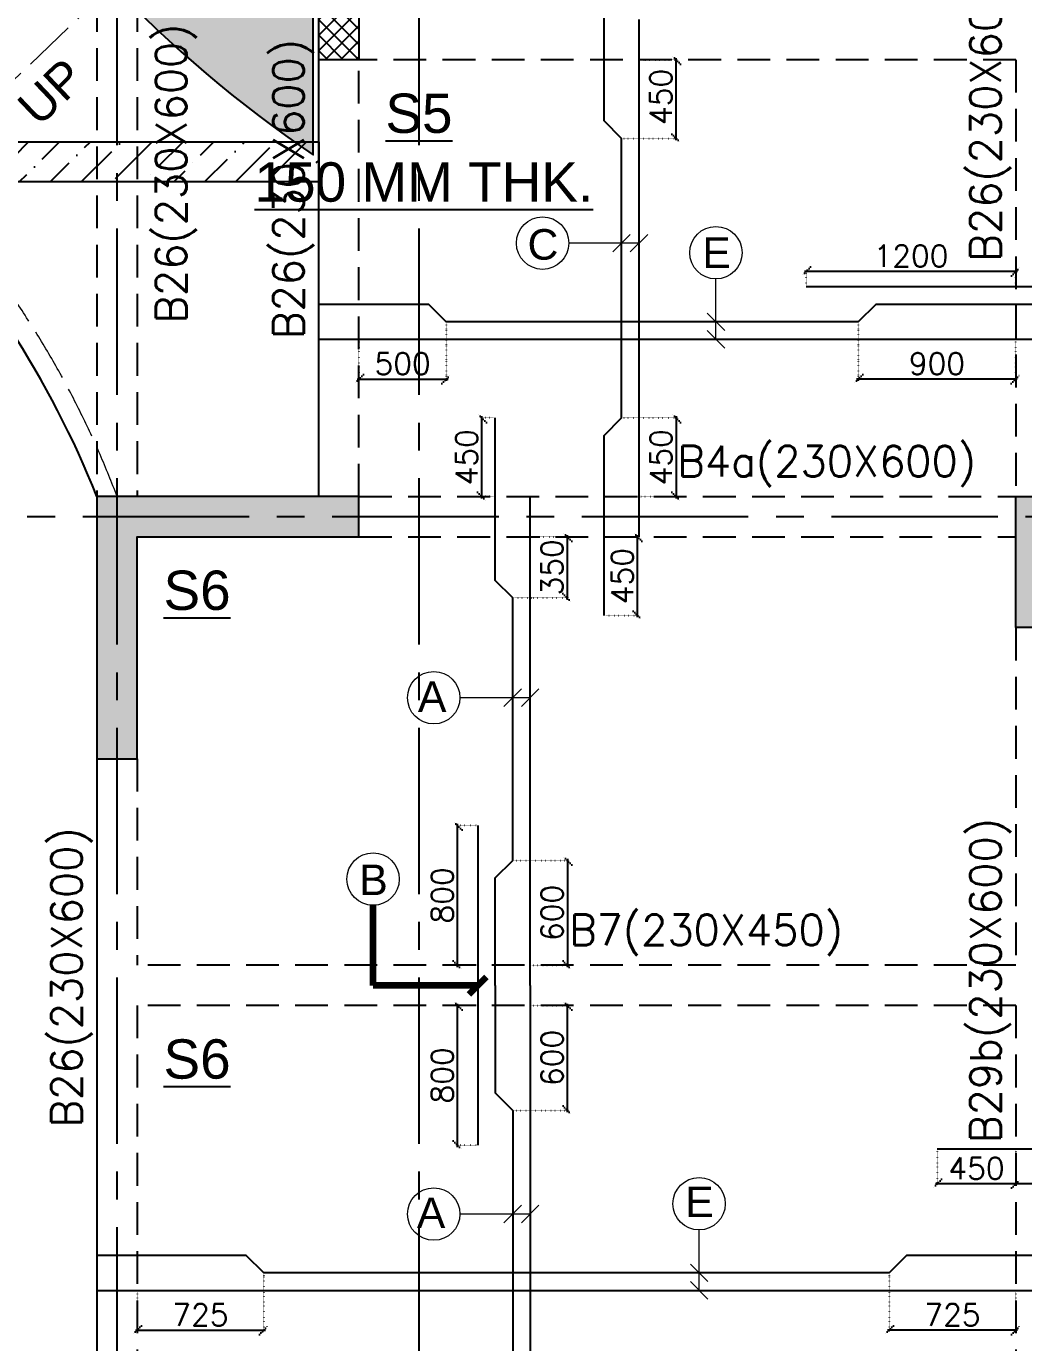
# Model space of a CAD drawing. Header units: millimetres. Extents: x 1921121 to 2008675, y -1544779 to -1482871.
# Drawn here: x 1927178 to 1932887, y -1505852 to -1498319 of the extents above; entities that cross this region are included whole.
import ezdxf

# ---------------------------------------------------------------- set-up
doc = ezdxf.new("R2010")
doc.units = ezdxf.units.MM
doc.header["$MEASUREMENT"] = 0
doc.header["$PDMODE"] = 98
for name, pattern in [('1', [0]), ('ACAD_ISO02W100', [15, 12, -3]), ('CENTER2', [28.575, 19.05, -3.175, 3.175, -3.175]), ('CONTINOUS', [0]), ('DOT', [0.25, 0, -0.25]), ('HIDDEN', [0.375, 0.25, -0.125])]:
    doc.linetypes.add(name, pattern=pattern)
for name, color, linetype in [('BEAM NO', 7, '1'), ('BEAM-230X450', 31, 'Continuous'), ('BEAM-230X600', 150, 'Continuous'), ('DIM', 191, 'Continuous'), ('Gabion Wall', 7, 'Continuous'), ('s-steel', 1, 'Continuous'), ('SLAB NO.', 4, 'Continuous'), ('STR.COLUMN', 1, 'Continuous')]:
    doc.layers.add(name, color=color, linetype=linetype)
for name, color, linetype, lineweight in [('BRICK WALL_MOFA', 8, 'Continuous', 30), ('CENTER_LINE', 8, 'CENTER2', 25), ('DIMENSION_MOFA', 62, 'HIDDEN', 15), ('GRID', 252, 'ACAD_ISO02W100', 9), ('LEADER', 191, 'Continuous', 15), ('OVERHEAD LINES_MOFA', 252, 'ACAD_ISO02W100', 9), ('SLAB STEEL MARK', 133, 'Continuous', 30), ('TEXT_MOFA', 222, 'Continuous', 18)]:
    doc.layers.add(name, color=color, linetype=linetype, lineweight=lineweight)
doc.layers.add('HATCH LIGHT_MOFA', color=7, linetype='Continuous', true_color=0xadadad)
doc.styles.add('1-100', font='arial.ttf', dxfattribs={"height": 400})
doc.styles.add('DEEPAK', font='arial.ttf')
doc.styles.add('ROMANS', font='romans.shx')
doc.styles.add('RS', font='romans.shx', dxfattribs={"width": 0.9})
doc.styles.get("Standard").update_dxf_attribs({"font": 'arial.ttf'})
doc.styles.add('style1', font='arial.ttf')
doc.dimstyles.new('DIM 1-100 1', dxfattribs={"dimtxt": 200, "dimasz": 100, "dimexe": 50, "dimexo": 50, "dimgap": 50, "dimtad": 1, "dimdec": 1, "dimrnd": 5, "dimzin": 0, "dimdsep": 46, "dimtxsty": 'Standard', "dimblk": 'ARCHTICK', "dimcen": 100, "dimdle": 100, "dimclrd": 256, "dimclre": 256, "dimclrt": 256, "dimadec": 0, "dimazin": 0, "dimtfac": 1, "dimtdec": 1, "dimtix": 1, "dimtofl": 0, "dimtmove": 1, "dimatfit": 3, "dimldrblk": 'OPEN90', "dimfxl": 1, "dimtolj": 1, "dimtzin": 0, "dimlwd": -1, "dimlwe": -1, "dimarcsym": 0})
doc.dimstyles.new('KRUNAL-MM', dxfattribs={"dimtxt": 50, "dimasz": 35, "dimexe": 25, "dimexo": 0, "dimgap": 15, "dimtad": 1, "dimdec": 0, "dimzin": 0, "dimdsep": 46, "dimtxsty": 'RS', "dimblk": 'OBLIQUE', "dimcen": 0, "dimdle": 25, "dimclrd": 256, "dimclre": 256, "dimclrt": 7, "dimadec": 0, "dimazin": 0, "dimtfac": 1, "dimtdec": 0, "dimtix": 1, "dimtmove": 0, "dimatfit": 2, "dimfxl": 1, "dimtolj": 1, "dimtzin": 0, "dimlwd": -1, "dimlwe": -1, "dimarcsym": 0})
doc.dimstyles.new('pag', dxfattribs={"dimtxt": 180, "dimasz": 150, "dimexe": 100, "dimexo": 0, "dimgap": 50, "dimtad": 1, "dimdec": 0, "dimzin": 0, "dimdsep": 46, "dimtxsty": 'ROMANS', "dimblk": 'OBLIQUE', "dimcen": 0, "dimdle": 100, "dimclrd": 256, "dimclre": 256, "dimclrt": 256, "dimadec": 0, "dimazin": 0, "dimtfac": 1, "dimtdec": 0, "dimtmove": 2, "dimatfit": 3, "dimfxl": 1, "dimtolj": 1, "dimtzin": 0, "dimlwd": -1, "dimlwe": -1, "dimarcsym": 0})

# ---------------------------------------------------------------- blocks, each defined once
blk = doc.blocks.new('_ArchTick')
at = {"color": 0, "linetype": 'ByBlock', "const_width": 0.15}
blk.add_lwpolyline([(-0.5, -0.5), (0.5, 0.5)], dxfattribs=at)
blk = doc.blocks.new('_Open90')
at = {"color": 0, "linetype": 'ByBlock', "lineweight": -2}
for p, q in [((-0.5, 0.5), (0, 0)), ((0, 0), (-1, 0)), ((0, 0), (-0.5, -0.5))]:
    blk.add_line(p, q, dxfattribs=at)
blk = doc.blocks.new('G$CAF530917')
at = {"layer": 'Gabion Wall'}
blk.add_lwpolyline([(1270, 1800), (-1174.7, 1800, -0.461701), (308.5, 15163.5), (437.5, 14973, 0.458218), (-1074.4, 2030), (1270, 2030)], format="xyb", close=True, dxfattribs=at)
blk = doc.blocks.new('FIRST FLOOR COLUMNS')
at = {"layer": 'CENTER_LINE', "ltscale": 50}
for p, q in [((115, -42280.8), (115, 16013)), ((1845, -42280.8), (1845, 16013)), ((68022.3, -115), (-4699.2, -115))]:
    blk.add_line(p, q, dxfattribs=at)
blk = doc.blocks.new('_Oblique')
at = {"color": 0, "linetype": 'ByBlock', "lineweight": -2}
blk.add_line((-0.5, -0.5), (0.5, 0.5), dxfattribs=at)
blk = doc.blocks.new('*D50')
at = {"layer": 'Defpoints', "color": 0, "linetype": 'DOT', "ltscale": 5, "transparency": 16777216}
for p in [(1930061.7, -1501240.4), (1930274.8, -1501240.4), (1929962, -1501590.3)]:
    blk.add_point(p, dxfattribs=at)
at = {"layer": 'DIM', "color": 191, "linetype": 'DOT', "ltscale": 5, "transparency": 16777216}
for p, q in [((1930071.7, -1501240.4), (1930284.8, -1501240.4)), ((1929972, -1501590.3), (1930284.8, -1501590.3))]:
    blk.add_line(p, q, dxfattribs=at)
at = {"layer": 'DIM', "color": 191, "ltscale": 5, "transparency": 16777216}
blk.add_line((1930274.8, -1501600.3), (1930274.8, -1501230.4), dxfattribs=at)
at = {"layer": 'DIM', "color": 191, "linetype": 'DOT', "ltscale": 5, "transparency": 16777216, "xscale": 50, "yscale": 50, "zscale": 50}
for p, rotation in [((1930274.8, -1501240.4), 90), ((1930274.8, -1501590.3), 270)]:
    blk.add_blockref('_Oblique', p, dxfattribs=dict(at, rotation=rotation))
at = {"layer": 'DIM', "color": 7, "linetype": 'DOT', "ltscale": 5, "transparency": 16777216, "insert": (1930187.3, -1501415.4), "char_height": 125, "attachment_point": 5, "rotation": 90, "style": 'ROMANS'}
blk.add_mtext('\\A1;350', dxfattribs=at)
blk = doc.blocks.new('*D51')
at = {"layer": 'Defpoints', "color": 0, "linetype": 'DOT', "ltscale": 5, "transparency": 16777216}
for p in [(1929961.9, -1503092.8), (1930061.9, -1503692.8), (1930275.1, -1503692.8)]:
    blk.add_point(p, dxfattribs=at)
at = {"layer": 'DIM', "color": 191, "linetype": 'DOT', "ltscale": 5, "transparency": 16777216}
for p, q in [((1929971.9, -1503092.8), (1930285.1, -1503092.8)), ((1930071.9, -1503692.8), (1930285.1, -1503692.8))]:
    blk.add_line(p, q, dxfattribs=at)
at = {"layer": 'DIM', "color": 191, "ltscale": 5, "transparency": 16777216}
blk.add_line((1930275.1, -1503082.8), (1930275.1, -1503702.8), dxfattribs=at)
at = {"layer": 'DIM', "color": 191, "linetype": 'DOT', "ltscale": 5, "transparency": 16777216, "xscale": 50, "yscale": 50, "zscale": 50}
for p, rotation in [((1930275.1, -1503092.8), 90), ((1930275.1, -1503692.8), 270)]:
    blk.add_blockref('_Oblique', p, dxfattribs=dict(at, rotation=rotation))
at = {"layer": 'DIM', "color": 7, "linetype": 'DOT', "ltscale": 5, "transparency": 16777216, "insert": (1930187.6, -1503392.8), "char_height": 125, "attachment_point": 5, "rotation": 90, "style": 'ROMANS'}
blk.add_mtext('\\A1;600', dxfattribs=at)
blk = doc.blocks.new('*D229')
at = {"layer": 'Defpoints', "color": 0, "linetype": 'DOT', "ltscale": 5, "transparency": 16777216}
for p in [(1929786.2, -1500560.4), (1929861.8, -1500560.4), (1929861.8, -1501010.3)]:
    blk.add_point(p, dxfattribs=at)
at = {"layer": 'DIM', "color": 191, "linetype": 'DOT', "ltscale": 5, "transparency": 16777216}
for p, q in [((1929851.8, -1500560.4), (1929776.2, -1500560.4)), ((1929851.8, -1501010.3), (1929776.2, -1501010.3))]:
    blk.add_line(p, q, dxfattribs=at)
at = {"layer": 'DIM', "color": 191, "ltscale": 5, "transparency": 16777216}
blk.add_line((1929786.2, -1501020.3), (1929786.2, -1500550.4), dxfattribs=at)
at = {"layer": 'DIM', "color": 191, "linetype": 'DOT', "ltscale": 5, "transparency": 16777216, "xscale": 50, "yscale": 50, "zscale": 50}
for p, rotation in [((1929786.2, -1500560.4), 90), ((1929786.2, -1501010.3), 270)]:
    blk.add_blockref('_Oblique', p, dxfattribs=dict(at, rotation=rotation))
at = {"layer": 'DIM', "color": 7, "linetype": 'DOT', "ltscale": 5, "transparency": 16777216, "insert": (1929698.7, -1500785.4), "char_height": 125, "attachment_point": 5, "rotation": 90, "style": 'ROMANS'}
blk.add_mtext('\\A1;450', dxfattribs=at)
blk = doc.blocks.new('*D53')
at = {"layer": 'Defpoints', "color": 0, "linetype": 'DOT', "ltscale": 5, "transparency": 16777216}
for p in [(1930061.9, -1503922.8), (1930275.1, -1503922.8), (1929961.9, -1504522.8)]:
    blk.add_point(p, dxfattribs=at)
at = {"layer": 'DIM', "color": 191, "linetype": 'DOT', "ltscale": 5, "transparency": 16777216}
for p, q in [((1930071.9, -1503922.8), (1930285.1, -1503922.8)), ((1929971.9, -1504522.8), (1930285.1, -1504522.8))]:
    blk.add_line(p, q, dxfattribs=at)
at = {"layer": 'DIM', "color": 191, "ltscale": 5, "transparency": 16777216}
blk.add_line((1930275.1, -1504532.8), (1930275.1, -1503912.8), dxfattribs=at)
at = {"layer": 'DIM', "color": 191, "linetype": 'DOT', "ltscale": 5, "transparency": 16777216, "xscale": 50, "yscale": 50, "zscale": 50}
for p, rotation in [((1930275.1, -1503922.8), 90), ((1930275.1, -1504522.8), 270)]:
    blk.add_blockref('_Oblique', p, dxfattribs=dict(at, rotation=rotation))
at = {"layer": 'DIM', "color": 7, "linetype": 'DOT', "ltscale": 5, "transparency": 16777216, "insert": (1930187.6, -1504222.8), "char_height": 125, "attachment_point": 5, "rotation": 90, "style": 'ROMANS'}
blk.add_mtext('\\A1;600', dxfattribs=at)
blk = doc.blocks.new('*D230')
at = {"layer": 'Defpoints', "color": 0, "linetype": 'DOT', "ltscale": 5, "transparency": 16777216}
for p in [(1929646.9, -1502892.8), (1929761.9, -1502892.8), (1929761.9, -1503692.8)]:
    blk.add_point(p, dxfattribs=at)
at = {"layer": 'DIM', "color": 191, "linetype": 'DOT', "ltscale": 5, "transparency": 16777216}
for p, q in [((1929751.9, -1502892.8), (1929636.9, -1502892.8)), ((1929751.9, -1503692.8), (1929636.9, -1503692.8))]:
    blk.add_line(p, q, dxfattribs=at)
at = {"layer": 'DIM', "color": 191, "ltscale": 5, "transparency": 16777216}
blk.add_line((1929646.9, -1503702.8), (1929646.9, -1502882.8), dxfattribs=at)
at = {"layer": 'DIM', "color": 191, "linetype": 'DOT', "ltscale": 5, "transparency": 16777216, "xscale": 50, "yscale": 50, "zscale": 50}
for p, rotation in [((1929646.9, -1502892.8), 90), ((1929646.9, -1503692.8), 270)]:
    blk.add_blockref('_Oblique', p, dxfattribs=dict(at, rotation=rotation))
at = {"layer": 'DIM', "color": 7, "linetype": 'DOT', "ltscale": 5, "transparency": 16777216, "insert": (1929559.4, -1503292.8), "char_height": 125, "attachment_point": 5, "rotation": 90, "style": 'ROMANS'}
blk.add_mtext('\\A1;800', dxfattribs=at)
blk = doc.blocks.new('*D231')
at = {"layer": 'Defpoints', "color": 0, "linetype": 'DOT', "ltscale": 5, "transparency": 16777216}
for p in [(1929646.9, -1503922.8), (1929761.9, -1503922.8), (1929761.9, -1504722.8)]:
    blk.add_point(p, dxfattribs=at)
at = {"layer": 'DIM', "color": 191, "linetype": 'DOT', "ltscale": 5, "transparency": 16777216}
for p, q in [((1929751.9, -1503922.8), (1929636.9, -1503922.8)), ((1929751.9, -1504722.8), (1929636.9, -1504722.8))]:
    blk.add_line(p, q, dxfattribs=at)
at = {"layer": 'DIM', "color": 191, "ltscale": 5, "transparency": 16777216}
blk.add_line((1929646.9, -1504732.8), (1929646.9, -1503912.8), dxfattribs=at)
at = {"layer": 'DIM', "color": 191, "linetype": 'DOT', "ltscale": 5, "transparency": 16777216, "xscale": 50, "yscale": 50, "zscale": 50}
for p, rotation in [((1929646.9, -1503922.8), 90), ((1929646.9, -1504722.8), 270)]:
    blk.add_blockref('_Oblique', p, dxfattribs=dict(at, rotation=rotation))
at = {"layer": 'DIM', "color": 7, "linetype": 'DOT', "ltscale": 5, "transparency": 16777216, "insert": (1929559.4, -1504322.8), "char_height": 125, "attachment_point": 5, "rotation": 90, "style": 'ROMANS'}
blk.add_mtext('\\A1;800', dxfattribs=at)
blk = doc.blocks.new('*D55')
at = {"layer": 'Defpoints', "color": 0, "linetype": 'DOT', "ltscale": 5, "transparency": 16777216}
for p in [(1928536.7, -1505452.9), (1927812.1, -1505552.9), (1928536.7, -1505780.3)]:
    blk.add_point(p, dxfattribs=at)
at = {"layer": 'DIM', "color": 191, "linetype": 'DOT', "ltscale": 5, "transparency": 16777216}
for p, q in [((1928536.7, -1505462.9), (1928536.7, -1505790.3)), ((1927812.1, -1505562.9), (1927812.1, -1505790.3))]:
    blk.add_line(p, q, dxfattribs=at)
at = {"layer": 'DIM', "color": 191, "ltscale": 5, "transparency": 16777216}
blk.add_line((1927802.1, -1505780.3), (1928546.7, -1505780.3), dxfattribs=at)
at = {"layer": 'DIM', "color": 191, "linetype": 'DOT', "ltscale": 5, "transparency": 16777216, "xscale": 50, "yscale": 50, "zscale": 50, "rotation": 180}
blk.add_blockref('_Oblique', (1927812.1, -1505780.3), dxfattribs=at)
at = {"layer": 'DIM', "color": 191, "linetype": 'DOT', "ltscale": 5, "transparency": 16777216, "xscale": 50, "yscale": 50, "zscale": 50}
blk.add_blockref('_Oblique', (1928536.7, -1505780.3), dxfattribs=at)
at = {"layer": 'DIM', "color": 7, "linetype": 'DOT', "ltscale": 5, "transparency": 16777216, "insert": (1928174.4, -1505692.8), "char_height": 125, "attachment_point": 5, "style": 'ROMANS'}
blk.add_mtext('\\A1;725', dxfattribs=at)
blk = doc.blocks.new('*D56')
at = {"layer": 'Defpoints', "color": 0, "linetype": 'DOT', "ltscale": 5, "transparency": 16777216}
for p in [(1932116.9, -1505452.9), (1932842.1, -1505552.9), (1932116.9, -1505780.3)]:
    blk.add_point(p, dxfattribs=at)
at = {"layer": 'DIM', "color": 191, "linetype": 'DOT', "ltscale": 5, "transparency": 16777216}
for p, q in [((1932116.9, -1505462.9), (1932116.9, -1505790.3)), ((1932842.1, -1505562.9), (1932842.1, -1505790.3))]:
    blk.add_line(p, q, dxfattribs=at)
at = {"layer": 'DIM', "color": 191, "ltscale": 5, "transparency": 16777216}
blk.add_line((1932852.1, -1505780.3), (1932106.9, -1505780.3), dxfattribs=at)
at = {"layer": 'DIM', "color": 191, "linetype": 'DOT', "ltscale": 5, "transparency": 16777216, "xscale": 50, "yscale": 50, "zscale": 50, "rotation": 180}
blk.add_blockref('_Oblique', (1932116.9, -1505780.3), dxfattribs=at)
at = {"layer": 'DIM', "color": 191, "linetype": 'DOT', "ltscale": 5, "transparency": 16777216, "xscale": 50, "yscale": 50, "zscale": 50}
blk.add_blockref('_Oblique', (1932842.1, -1505780.3), dxfattribs=at)
at = {"layer": 'DIM', "color": 7, "linetype": 'DOT', "ltscale": 5, "transparency": 16777216, "insert": (1932479.5, -1505692.8), "char_height": 125, "attachment_point": 5, "style": 'ROMANS'}
blk.add_mtext('\\A1;725', dxfattribs=at)
blk = doc.blocks.new('*D62')
at = {"layer": 'Defpoints', "color": 0, "linetype": 'DOT', "ltscale": 5, "transparency": 16777216}
for p in [(1929581.7, -1500010.1), (1929082.1, -1500110.1), (1929581.7, -1500337.5)]:
    blk.add_point(p, dxfattribs=at)
at = {"layer": 'DIM', "color": 191, "linetype": 'DOT', "ltscale": 5, "transparency": 16777216}
for p, q in [((1929581.7, -1500020.1), (1929581.7, -1500347.5)), ((1929082.1, -1500120.1), (1929082.1, -1500347.5))]:
    blk.add_line(p, q, dxfattribs=at)
at = {"layer": 'DIM', "color": 191, "ltscale": 5, "transparency": 16777216}
blk.add_line((1929072.1, -1500337.5), (1929591.7, -1500337.5), dxfattribs=at)
at = {"layer": 'DIM', "color": 191, "linetype": 'DOT', "ltscale": 5, "transparency": 16777216, "xscale": 50, "yscale": 50, "zscale": 50, "rotation": 180}
blk.add_blockref('_Oblique', (1929082.1, -1500337.5), dxfattribs=at)
at = {"layer": 'DIM', "color": 191, "linetype": 'DOT', "ltscale": 5, "transparency": 16777216, "xscale": 50, "yscale": 50, "zscale": 50}
blk.add_blockref('_Oblique', (1929581.7, -1500337.5), dxfattribs=at)
at = {"layer": 'DIM', "color": 7, "linetype": 'DOT', "ltscale": 5, "transparency": 16777216, "insert": (1929331.9, -1500250), "char_height": 125, "attachment_point": 5, "style": 'ROMANS'}
blk.add_mtext('\\A1;500', dxfattribs=at)
blk = doc.blocks.new('*D63')
at = {"layer": 'Defpoints', "color": 0, "linetype": 'DOT', "ltscale": 5, "transparency": 16777216}
for p in [(1931940.5, -1500010.1), (1932840.7, -1500110.1), (1931940.5, -1500337.4)]:
    blk.add_point(p, dxfattribs=at)
at = {"layer": 'DIM', "color": 191, "linetype": 'DOT', "ltscale": 5, "transparency": 16777216}
for p, q in [((1931940.5, -1500020.1), (1931940.5, -1500347.4)), ((1932840.7, -1500120.1), (1932840.7, -1500347.4))]:
    blk.add_line(p, q, dxfattribs=at)
at = {"layer": 'DIM', "color": 191, "ltscale": 5, "transparency": 16777216}
blk.add_line((1932850.7, -1500337.4), (1931930.5, -1500337.4), dxfattribs=at)
at = {"layer": 'DIM', "color": 191, "linetype": 'DOT', "ltscale": 5, "transparency": 16777216, "xscale": 50, "yscale": 50, "zscale": 50, "rotation": 180}
blk.add_blockref('_Oblique', (1931940.5, -1500337.4), dxfattribs=at)
at = {"layer": 'DIM', "color": 191, "linetype": 'DOT', "ltscale": 5, "transparency": 16777216, "xscale": 50, "yscale": 50, "zscale": 50}
blk.add_blockref('_Oblique', (1932840.7, -1500337.4), dxfattribs=at)
at = {"layer": 'DIM', "color": 7, "linetype": 'DOT', "ltscale": 5, "transparency": 16777216, "insert": (1932390.6, -1500249.9), "char_height": 125, "attachment_point": 5, "style": 'ROMANS'}
blk.add_mtext('\\A1;900', dxfattribs=at)
blk = doc.blocks.new('*D233')
at = {"layer": 'Defpoints', "color": 0, "linetype": 'DOT', "ltscale": 5, "transparency": 16777216}
for p in [(1932842.1, -1499721), (1931642.1, -1499810.1), (1932842.1, -1499810.1)]:
    blk.add_point(p, dxfattribs=at)
at = {"layer": 'DIM', "color": 191, "ltscale": 5, "transparency": 16777216}
blk.add_line((1931632.1, -1499721), (1932852.1, -1499721), dxfattribs=at)
at = {"layer": 'DIM', "color": 191, "linetype": 'DOT', "ltscale": 5, "transparency": 16777216}
for p, q in [((1931642.1, -1499800.1), (1931642.1, -1499711)), ((1932842.1, -1499800.1), (1932842.1, -1499711))]:
    blk.add_line(p, q, dxfattribs=at)
at = {"layer": 'DIM', "color": 191, "linetype": 'DOT', "ltscale": 5, "transparency": 16777216, "xscale": 50, "yscale": 50, "zscale": 50, "rotation": 180}
blk.add_blockref('_Oblique', (1931642.1, -1499721), dxfattribs=at)
at = {"layer": 'DIM', "color": 191, "linetype": 'DOT', "ltscale": 5, "transparency": 16777216, "xscale": 50, "yscale": 50, "zscale": 50}
blk.add_blockref('_Oblique', (1932842.1, -1499721), dxfattribs=at)
at = {"layer": 'DIM', "color": 7, "linetype": 'DOT', "ltscale": 5, "transparency": 16777216, "insert": (1932242.1, -1499633.5), "char_height": 125, "attachment_point": 5, "style": 'ROMANS'}
blk.add_mtext('\\A1;1200', dxfattribs=at)
blk = doc.blocks.new('*D67')
at = {"layer": 'Defpoints', "color": 0, "linetype": 'DOT', "ltscale": 5, "transparency": 16777216}
for p in [(1930684.7, -1498510.4), (1930897.9, -1498510.4), (1930585, -1498960.3)]:
    blk.add_point(p, dxfattribs=at)
at = {"layer": 'DIM', "color": 191, "linetype": 'DOT', "ltscale": 5, "transparency": 16777216}
for p, q in [((1930694.7, -1498510.4), (1930907.9, -1498510.4)), ((1930595, -1498960.3), (1930907.9, -1498960.3))]:
    blk.add_line(p, q, dxfattribs=at)
at = {"layer": 'DIM', "color": 191, "ltscale": 5, "transparency": 16777216}
blk.add_line((1930897.9, -1498970.3), (1930897.9, -1498500.4), dxfattribs=at)
at = {"layer": 'DIM', "color": 191, "linetype": 'DOT', "ltscale": 5, "transparency": 16777216, "xscale": 50, "yscale": 50, "zscale": 50}
for p, rotation in [((1930897.9, -1498510.4), 90), ((1930897.9, -1498960.3), 270)]:
    blk.add_blockref('_Oblique', p, dxfattribs=dict(at, rotation=rotation))
at = {"layer": 'DIM', "color": 7, "linetype": 'DOT', "ltscale": 5, "transparency": 16777216, "insert": (1930810.4, -1498722.9), "char_height": 125, "attachment_point": 5, "rotation": 90, "style": 'ROMANS'}
blk.add_mtext('\\A1;450', dxfattribs=at)
blk = doc.blocks.new('*D68')
at = {"layer": 'Defpoints', "color": 0, "linetype": 'DOT', "ltscale": 5, "transparency": 16777216}
for p in [(1930585, -1500560.3), (1930685, -1501010.3), (1930898.1, -1501010.3)]:
    blk.add_point(p, dxfattribs=at)
at = {"layer": 'DIM', "color": 191, "linetype": 'DOT', "ltscale": 5, "transparency": 16777216}
for p, q in [((1930595, -1500560.3), (1930908.1, -1500560.3)), ((1930695, -1501010.3), (1930908.1, -1501010.3))]:
    blk.add_line(p, q, dxfattribs=at)
at = {"layer": 'DIM', "color": 191, "ltscale": 5, "transparency": 16777216}
blk.add_line((1930898.1, -1500550.3), (1930898.1, -1501020.3), dxfattribs=at)
at = {"layer": 'DIM', "color": 191, "linetype": 'DOT', "ltscale": 5, "transparency": 16777216, "xscale": 50, "yscale": 50, "zscale": 50}
for p, rotation in [((1930898.1, -1500560.3), 90), ((1930898.1, -1501010.3), 270)]:
    blk.add_blockref('_Oblique', p, dxfattribs=dict(at, rotation=rotation))
at = {"layer": 'DIM', "color": 7, "linetype": 'DOT', "ltscale": 5, "transparency": 16777216, "insert": (1930810.6, -1500785.3), "char_height": 125, "attachment_point": 5, "rotation": 90, "style": 'ROMANS'}
blk.add_mtext('\\A1;450', dxfattribs=at)
blk = doc.blocks.new('*D69')
at = {"layer": 'Defpoints', "color": 0, "linetype": 'DOT', "ltscale": 5, "transparency": 16777216}
for p in [(1930485, -1501240.3), (1930676.7, -1501240.3), (1930484.3, -1501690.3)]:
    blk.add_point(p, dxfattribs=at)
at = {"layer": 'DIM', "color": 191, "linetype": 'DOT', "ltscale": 5, "transparency": 16777216}
for p, q in [((1930495, -1501240.3), (1930686.7, -1501240.3)), ((1930494.3, -1501690.3), (1930686.7, -1501690.3))]:
    blk.add_line(p, q, dxfattribs=at)
at = {"layer": 'DIM', "color": 191, "ltscale": 5, "transparency": 16777216}
blk.add_line((1930676.7, -1501700.3), (1930676.7, -1501230.3), dxfattribs=at)
at = {"layer": 'DIM', "color": 191, "linetype": 'DOT', "ltscale": 5, "transparency": 16777216, "xscale": 50, "yscale": 50, "zscale": 50}
for p, rotation in [((1930676.7, -1501240.3), 90), ((1930676.7, -1501690.3), 270)]:
    blk.add_blockref('_Oblique', p, dxfattribs=dict(at, rotation=rotation))
at = {"layer": 'DIM', "color": 7, "linetype": 'DOT', "ltscale": 5, "transparency": 16777216, "insert": (1930589.2, -1501465.3), "char_height": 125, "attachment_point": 5, "rotation": 90, "style": 'ROMANS'}
blk.add_mtext('\\A1;450', dxfattribs=at)
blk = doc.blocks.new('*D237')
at = {"layer": 'Defpoints', "color": 0, "linetype": 'DOT', "ltscale": 5, "transparency": 16777216}
for p in [(1932392.1, -1504743.8), (1932842.1, -1504743.8), (1932842.1, -1504942.1)]:
    blk.add_point(p, dxfattribs=at)
at = {"layer": 'DIM', "color": 191, "linetype": 'DOT', "ltscale": 5, "transparency": 16777216}
for p, q in [((1932392.1, -1504753.8), (1932392.1, -1504952.1)), ((1932842.1, -1504753.8), (1932842.1, -1504952.1))]:
    blk.add_line(p, q, dxfattribs=at)
at = {"layer": 'DIM', "color": 191, "ltscale": 5, "transparency": 16777216}
blk.add_line((1932382.1, -1504942.1), (1932852.1, -1504942.1), dxfattribs=at)
at = {"layer": 'DIM', "color": 191, "linetype": 'DOT', "ltscale": 5, "transparency": 16777216, "xscale": 50, "yscale": 50, "zscale": 50, "rotation": 180}
blk.add_blockref('_Oblique', (1932392.1, -1504942.1), dxfattribs=at)
at = {"layer": 'DIM', "color": 191, "linetype": 'DOT', "ltscale": 5, "transparency": 16777216, "xscale": 50, "yscale": 50, "zscale": 50}
blk.add_blockref('_Oblique', (1932842.1, -1504942.1), dxfattribs=at)
at = {"layer": 'DIM', "color": 7, "linetype": 'DOT', "ltscale": 5, "transparency": 16777216, "insert": (1932617.1, -1504854.6), "char_height": 125, "attachment_point": 5, "style": 'ROMANS'}
blk.add_mtext('\\A1;450', dxfattribs=at)
blk = doc.blocks.new('ARCH COL')
at = {"layer": 'STR.COLUMN', "transparency": 33554687}
h = blk.add_hatch(dxfattribs=at)
h.set_pattern_fill('ANSI37', color=8, scale=500)
h.set_pattern_definition([(45, (-1689900.164, 1171002.454), (-44.1941738, 44.1941738), []), (135, (-1689900.164, 1171002.454), (-44.1941738, -44.1941738), [])])
h.paths.add_polyline_path([(234072.4, 3100), (234072.4, 2500), (234302.4, 2500), (234302.4, 3100)])
h = blk.add_hatch(color=256, dxfattribs=at)
h.dxf.hatch_style = 1
h.paths.add_polyline_path([(232802.4, 0), (232802.4, -1500), (233032.4, -1500), (233032.4, -230), (234302.4, -230), (234302.4, 0)])
h = blk.add_hatch(color=256, dxfattribs=at)
h.dxf.hatch_style = 1
h.paths.add_polyline_path([(238062.4, -750), (238512.4, -750), (238512.4, 0), (238062.4, 0)])
at = {"layer": 'STR.COLUMN', "color": 5}
blk.add_lwpolyline([(234072.4, 3100), (234302.4, 3100), (234302.4, 2500), (234072.4, 2500)], close=True, dxfattribs=at)
for points in [[(232802.4, 0), (232802.4, -1500), (233032.4, -1500), (233032.4, -230), (234302.4, -230), (234302.4, 0), (232802.4, 0)], [(238062.4, 0), (238512.4, 0), (238512.4, -750), (238062.4, -750), (238062.4, 0)]]:
    blk.add_lwpolyline(points, dxfattribs=at)
blk = doc.blocks.new('zw$7C89')
at = {"layer": 'Gabion Wall'}
h = blk.add_hatch(dxfattribs=at)
h.set_pattern_fill('ANSI36', color=256, scale=1000)
h.set_pattern_definition([(45, (-1922817.54, 1391663.81), (66.291261, 243.067956), [312.5, -62.5, 0, -62.5])])
edge = h.paths.add_edge_path()
edge.add_ellipse((25471.6, 5545), major_axis=(-5200, 0), ratio=1, start_angle=387.98698, end_angle=447.55802, ccw=False)
edge.add_ellipse((14595, -235), major_axis=(7117, 0), ratio=1, start_angle=27.98698, end_angle=90)
edge.add_line((14595, 6882), (5145, 6882))
edge.add_ellipse((5145, -235), major_axis=(7117, 0), ratio=1, start_angle=90, end_angle=137.65291)
edge.add_ellipse((5145, -235), major_axis=(7117, 0), ratio=1, start_angle=137.65291, end_angle=235.90054)
edge.add_line((1155, -6128.3), (1155, -4871.5))
edge.add_ellipse((5145, -235), major_axis=(-6117, 0), ratio=1, start_angle=317.65291, end_angle=409.28606, ccw=False)
edge.add_ellipse((5145, -235), major_axis=(-6117, 0), ratio=1, start_angle=270, end_angle=317.65291, ccw=False)
edge.add_line((5145, 5882), (14595, 5882))
edge.add_ellipse((14595, -235), major_axis=(-6117, 0), ratio=1, start_angle=207.98698, end_angle=270, ccw=False)
edge.add_ellipse((25471.6, 5545), major_axis=(6200, 0), ratio=1, start_angle=207.98698, end_angle=267.95207)
edge.add_line((25250, -651), (25250, 349.7))
blk.add_lwpolyline([(25250, 349.7), (25250, 349.7, -0.265944), (20879.7, 3104.8, 0.277386), (14595, 6882), (5145, 6882, 0.210974), (-115, 4559.1, 0.457032), (1155, -6128.3), (1155, -4871.5, -0.422587), (624.1, 3885.5, -0.210974), (5145, 5882), (14595, 5882, -0.277386), (19996.6, 2635.5, 0.267786), (25250, -651)], format="xyb", close=True, dxfattribs=at)
blk = doc.blocks.new('A$C02ad8bd7')
at = {"layer": 'BEAM NO', "ltscale": 500, "style": 'ROMANS'}
for s, rotation, p in [('B26(230X600)', 89.99997, (4943.4, 8464.9, 0)), ('B26(230X600)', 89.99997, (281.9, 8110.2, 0)), ('B26(230X600)', 89.99997, (953.4, 8021.8, 0)), ('B4a(230X600)', 359.99997, (3092.7, 7235.1, 0)), ('B29b(230X600)', 89.99997, (4943.4, 3421.1, 0)), ('B26(230X600)', 89.99997, (-316.6, 3509.6, 0)), ('B7(230X450)', 359.99997, (2473, 4552.6, 0))]:
    blk.add_text(s, height=175, rotation=rotation, dxfattribs=at).set_placement(p)
blk = doc.blocks.new('zw$990A')
at = {"layer": 'OVERHEAD LINES_MOFA', "ltscale": 25}
blk.add_line((107.3, 2940.7), (-1050.9, 1837.1), dxfattribs=at)
for points in [[(-2973.3, 11046.8, 0.294313), (-1051.6, 1672.3, -0.090958), (0, 0.6)], [(115, 0.6, 0.096619), (-968.2, 1751.4, -0.294369), (-2866.1, 11005.2, -0.337269)]]:
    blk.add_lwpolyline(points, format="xyb", dxfattribs=at)
at = {"layer": 'TEXT_MOFA', "insert": (-471.8, 2255.6), "char_height": 200, "width": 386.679, "attachment_point": 1, "rotation": 43.61735, "style": '1-100'}
blk.add_mtext('UP', dxfattribs=at)
at = {"layer": 'TEXT_MOFA'}
blk.add_leader([(-305.1, 13562.1), (-981, 12814.6), (-1557.3, 11987.9), (-2024.6, 11095), (-2604.7, 9169), (-2708.2, 8166.5), (-2684.4, 7159.1), (-2533.8, 6162.6), (-1863.5, 4266.1), (-492.7, 2369)], dimstyle='DIM 1-100 1', override={"dimasz": 500}, dxfattribs=at)

msp = doc.modelspace()

# ---------------------------------------------------------------- hatches: boundary and pattern name
at = {"layer": 'Gabion Wall'}
h = msp.add_hatch(dxfattribs=at)
h.set_pattern_fill('ANSI36', color=8, scale=1000)
h.set_pattern_definition([(45, (19008.2, -101261.54), (66.291261, 243.067956), [312.5, -62.5, 0, -62.5])])
edge = h.paths.add_edge_path()
edge.add_line((1928852.1, -1499209.8), (1926407.4, -1499209.8))
edge.add_arc((1932842.5, -1493160), 8832.4, 124.10111, 223.23243, ccw=False)
edge.add_line((1927890.6, -1485846.3), (1928019.5, -1486036.8))
edge.add_arc((1932842.5, -1493160), 8602.4, 124.10111, 222.57358)
edge.add_line((1926507.6, -1498979.8), (1928852.1, -1498979.8))
edge.add_line((1928852.1, -1498979.8), (1928852.1, -1499209.8))

# ---------------------------------------------------------------- linework, layer by layer
at = {"layer": 'BEAM-230X450', "linetype": 'HIDDEN', "ltscale": 750}
for p, q in [((1932842.1, -1503692.8), (1927812.1, -1503692.8)), ((1932842.1, -1503922.8), (1927812.1, -1503922.8))]:
    msp.add_line(p, q, dxfattribs=at)
at = {"layer": 'BEAM-230X600', "linetype": 'HIDDEN', "ltscale": 750}
for p, q in [((1927582.1, -1497037.4), (1927582.1, -1501010.3)), ((1927812.1, -1497037.4), (1927812.1, -1501010.3)), ((1929082.1, -1501010.3), (1929082.1, -1498510.3)), ((1932842.1, -1498510.3), (1929082.1, -1498510.3)), ((1932842.1, -1498510.3), (1932842.1, -1501010.3)), ((1929082.1, -1501010.3), (1932842.1, -1501010.3)), ((1929082.1, -1501240.3), (1932842.1, -1501240.3)), ((1932842.1, -1501760.3), (1932842.1, -1503692.8)), ((1927812.1, -1502510.3), (1927812.1, -1503692.8)), ((1927812.1, -1503922.8), (1927812.1, -1506375.3)), ((1932842.1, -1503922.8), (1932842.1, -1506375.3))]:
    msp.add_line(p, q, dxfattribs=at)
at = {"layer": 'BEAM-230X600', "linetype": 'CONTINOUS', "ltscale": 750}
for p, q in [((1928852.1, -1501010.3), (1928852.1, -1498510.3)), ((1927582.1, -1502510.3), (1927582.1, -1506375.3))]:
    msp.add_line(p, q, dxfattribs=at)
msp.add_lwpolyline([(1927582.1, -1501010.3, 0.099717), (1926407.4, -1499209.8, -3.363003)], format="xyb", dxfattribs=at)
at = {"layer": 'LEADER'}
for centre in [(1930132.9, -1499559.7), (1931125.4, -1499614.5), (1929509.9, -1502161.1), (1929162.7, -1503199.1), (1931029, -1505057.4), (1929509.9, -1505116.1)]:
    msp.add_circle(centre, 150, dxfattribs=at)
at = {"layer": 's-steel'}
for points in [[(1930485, -1501690.3), (1930485, -1500660.3), (1930585, -1500560.3), (1930585, -1498960.3), (1930484.8, -1498860.3), (1930484.9, -1497830.3)], [(1930685, -1501240.3), (1930685, -1498280.4)], [(1934122.1, -1499810.1), (1931642.1, -1499810.1)], [(1932957.1, -1499910.1), (1932040.5, -1499910.1), (1931940.5, -1500010.1), (1929581.7, -1500010.1), (1929481.7, -1499910.1), (1928852.1, -1499910.1)], [(1928852.1, -1500110.1), (1932957.1, -1500110.1)], [(1929861.9, -1503807.8), (1929861.9, -1503192.8), (1929961.9, -1503092.8), (1929962, -1501590.3), (1929861.7, -1501490.3), (1929861.8, -1500560.4)], [(1930061.9, -1503807.8), (1930061.9, -1501010.4)], [(1929761.9, -1502892.8), (1929761.9, -1504722.8)], [(1929861.9, -1503807.8), (1929861.9, -1504422.8), (1929961.9, -1504522.8), (1929962, -1506025.3), (1929861.7, -1506125.3), (1929861.8, -1507055.3)], [(1930061.9, -1503807.8), (1930061.9, -1506605.3)], [(1932392.1, -1504743.8), (1933423.7, -1504743.8), (1933523.7, -1504843.8), (1935692.4, -1504843.8), (1935792.4, -1504743.8), (1937042.1, -1504743.8)], [(1936592.1, -1504943.8), (1932842.1, -1504943.8)], [(1933523.5, -1505352.9), (1932216.9, -1505352.9), (1932116.9, -1505452.9), (1928536.7, -1505452.9), (1928436.7, -1505352.9), (1927582.1, -1505352.9)], [(1927582.1, -1505552.9), (1933072.1, -1505552.9)]]:
    msp.add_lwpolyline(points, dxfattribs=at)

# ---------------------------------------------------------------- block references
at = {"color": 251}
msp.add_blockref('G$CAF530917', (1927582.1, -1501009.8), dxfattribs=at)
at = {"layer": 'BRICK WALL_MOFA', "color": 251}
msp.add_blockref('A$C02ad8bd7', (1927812.1, -1508130.3), dxfattribs=at)
at = {"layer": 'DIMENSION_MOFA'}
msp.add_blockref('zw$7C89', (1927665.2, -1492925.3), dxfattribs=at)
at = {"layer": 'GRID'}
msp.add_blockref('FIRST FLOOR COLUMNS', (1927582.1, -1501010.3), dxfattribs=at)
at = {"layer": 'HATCH LIGHT_MOFA'}
msp.add_blockref('zw$990A', (1927582.1, -1501010.3), dxfattribs=at)
at = {"layer": 'STR.COLUMN'}
msp.add_blockref('ARCH COL', (1694779.7, -1501010.3), dxfattribs=at)

# ---------------------------------------------------------------- texts
at = {"layer": 'SLAB NO.', "color": 6, "style": 'DEEPAK'}
for s, p in [('%%US5', (1929233, -1498928.9)), ('%%U150 MM THK.', (1928484.2, -1499322.4)), ('%%US6', (1927963, -1501658.9)), ('%%US6', (1927963, -1504341.4))]:
    msp.add_text(s, height=225, dxfattribs=at).set_placement(p)
at = {"layer": 'SLAB STEEL MARK', "style": 'style1'}
for s, p in [('C', (1930047.1, -1499654.6)), ('E', (1931047.6, -1499701.8)), ('A', (1929419.5, -1502242.2)), ('B', (1929084, -1503291)), ('E', (1930949.7, -1505134)), ('A', (1929413.4, -1505196.6))]:
    msp.add_text(s, height=175, dxfattribs=at).set_placement(p)

# ---------------------------------------------------------------- dimensions: what is measured, and where the dimension line sits
at = {"layer": 'DIM', "linetype": 'DOT', "ltscale": 5}
for base, p1, p2, angle, picture, middle in [((1930897.9, -1498510.4), (1930585, -1498960.3), (1930684.7, -1498510.4), 90, '*D67', (1930897.9, -1498722.9)), ((1930898.1, -1501010.3), (1930585, -1500560.3), (1930685, -1501010.3), 270, '*D68', (1930898.1, -1500785.3)), ((1930274.8, -1501240.4), (1929962, -1501590.3), (1930061.7, -1501240.4), 90, '*D50', (1930274.8, -1501415.4)), ((1930275.1, -1503692.8), (1929961.9, -1503092.8), (1930061.9, -1503692.8), 270, '*D51', (1930275.1, -1503392.8)), ((1930275.1, -1503922.8), (1929961.9, -1504522.8), (1930061.9, -1503922.8), 90, '*D53', (1930275.1, -1504222.8))]:
    dim = msp.add_linear_dim(base=base, p1=p1, p2=p2, angle=angle, dimstyle='pag', override={"dimtxt": 125, "dimasz": 50, "dimexe": 10, "dimexo": 10, "dimgap": 25, "dimtxsty": 'ROMANS', "dimdle": 10, "dimclrd": 191, "dimclre": 191, "dimclrt": 7, "dimtix": 1, "dimtmove": 1}, dxfattribs=at)
    dim.commit()
    dim.dimension.update_dxf_attribs({"geometry": picture, "text_midpoint": middle, "dimtype": 128})
for base, p1, p2, picture, middle in [((1932842.1, -1499721), (1931642.1, -1499810.1), (1932842.1, -1499810.1), '*D233', (1932242.1, -1499633.5)), ((1929581.7, -1500337.5), (1929082.1, -1500110.1), (1929581.7, -1500010.1), '*D62', (1929331.9, -1500250)), ((1932842.1, -1504942.1), (1932392.1, -1504743.8), (1932842.1, -1504743.8), '*D237', (1932617.1, -1504854.6)), ((1928536.7, -1505780.3), (1927812.1, -1505552.9), (1928536.7, -1505452.9), '*D55', (1928174.4, -1505692.8))]:
    dim = msp.add_linear_dim(base=base, p1=p1, p2=p2, dimstyle='pag', override={"dimtxt": 125, "dimasz": 50, "dimexe": 10, "dimexo": 10, "dimgap": 25, "dimtxsty": 'ROMANS', "dimdle": 10, "dimclrd": 191, "dimclre": 191, "dimclrt": 7, "dimtix": 1, "dimtmove": 1}, dxfattribs=at)
    dim.commit()
    dim.dimension.update_dxf_attribs({"geometry": picture, "text_midpoint": middle})
for base, p1, p2, angle, picture, middle in [((1931940.5, -1500337.4), (1932840.7, -1500110.1), (1931940.5, -1500010.1), 180, '*D63', (1932390.6, -1500249.9)), ((1929786.2, -1500560.4), (1929861.8, -1501010.3), (1929861.8, -1500560.4), 90, '*D229', (1929698.7, -1500785.4)), ((1930676.7, -1501240.3), (1930484.3, -1501690.3), (1930485, -1501240.3), 90, '*D69', (1930589.2, -1501465.3)), ((1929646.9, -1502892.8), (1929761.9, -1503692.8), (1929761.9, -1502892.8), 90, '*D230', (1929559.4, -1503292.8)), ((1929646.9, -1503922.8), (1929761.9, -1504722.8), (1929761.9, -1503922.8), 90, '*D231', (1929559.4, -1504322.8)), ((1932116.9, -1505780.3), (1932842.1, -1505552.9), (1932116.9, -1505452.9), 180, '*D56', (1932479.5, -1505692.8))]:
    dim = msp.add_linear_dim(base=base, p1=p1, p2=p2, angle=angle, dimstyle='pag', override={"dimtxt": 125, "dimasz": 50, "dimexe": 10, "dimexo": 10, "dimgap": 25, "dimtxsty": 'ROMANS', "dimdle": 10, "dimclrd": 191, "dimclre": 191, "dimclrt": 7, "dimtix": 1, "dimtmove": 1}, dxfattribs=at)
    dim.commit()
    dim.dimension.update_dxf_attribs({"geometry": picture, "text_midpoint": middle})

# ---------------------------------------------------------------- leaders
at = {"layer": 'LEADER'}
for points, override in [([(1930585, -1499559.7), (1930282.9, -1499559.7)], {"dimasz": 100, "dimtad": 0, "dimldrblk": 'Oblique', "dimfxl": 0.059055, "dimarcsym": 1}), ([(1930685, -1499559.7), (1930282.9, -1499559.7)], {"dimasz": 100, "dimtad": 0, "dimldrblk": 'Oblique', "dimfxl": 0.059055, "dimarcsym": 1}), ([(1931125.4, -1500110.1), (1931125.4, -1499764.5)], {"dimasz": 100, "dimtad": 0, "dimldrblk": 'Oblique', "dimfxl": 0.059055, "dimarcsym": 1}), ([(1931125.4, -1500010.1), (1931125.4, -1499764.5)], {"dimasz": 100, "dimtad": 0, "dimldrblk": 'Oblique', "dimfxl": 0.059055, "dimarcsym": 1}), ([(1929961.9, -1502161.1), (1929659.9, -1502161.1)], {"dimasz": 100, "dimtad": 0, "dimldrblk": 'Oblique', "dimfxl": 0.059055, "dimarcsym": 1}), ([(1930061.9, -1502161.1), (1929659.9, -1502161.1)], {"dimasz": 100, "dimtad": 0, "dimldrblk": 'Oblique', "dimfxl": 0.059055, "dimarcsym": 1}), ([(1929761.9, -1503807.8), (1929162.7, -1503807.8), (1929162.7, -1503349.1)], {"dimscale": 1, "dimtxt": 50, "dimasz": 100, "dimgap": 15, "dimtad": 0, "dimtxsty": 'RS', "dimclrd": 256, "dimldrblk": 'Oblique', "dimlwd": 65535}), ([(1929961.9, -1505116.1), (1929659.9, -1505116.1)], {"dimasz": 100, "dimtad": 0, "dimldrblk": 'Oblique', "dimfxl": 0.059055, "dimarcsym": 1}), ([(1930061.9, -1505116.1), (1929659.9, -1505116.1)], {"dimasz": 100, "dimtad": 0, "dimldrblk": 'Oblique', "dimfxl": 0.059055, "dimarcsym": 1}), ([(1931029, -1505552.9), (1931029, -1505207.4)], {"dimasz": 100, "dimtad": 0, "dimldrblk": 'Oblique', "dimfxl": 0.059055, "dimarcsym": 1}), ([(1931029, -1505452.9), (1931029, -1505207.4)], {"dimasz": 100, "dimtad": 0, "dimldrblk": 'Oblique', "dimfxl": 0.059055, "dimarcsym": 1})]:
    msp.add_leader(points, dimstyle='KRUNAL-MM', override=override, dxfattribs=at)

doc.saveas('drawing.dxf')
